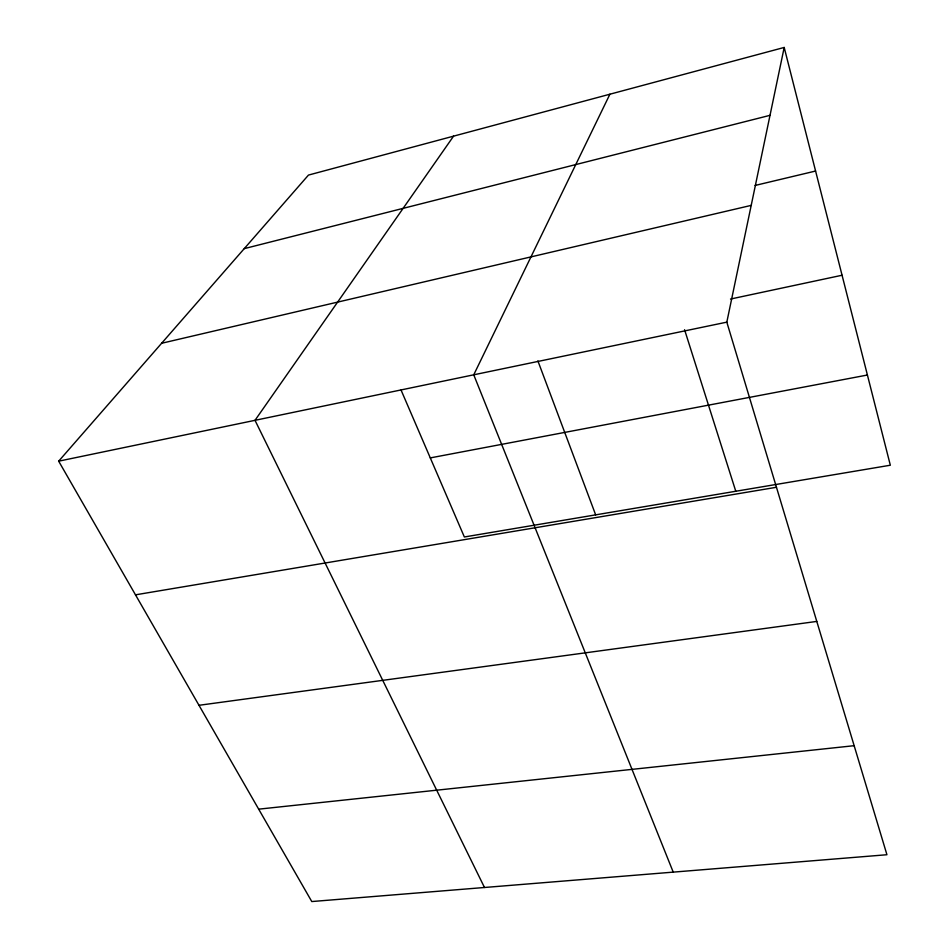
<?xml version="1.0" encoding="UTF-8"?>
<svg xmlns="http://www.w3.org/2000/svg" width="949" height="949" viewBox="0 0 949 949"><rect width="100%" height="100%" fill="white"/><g stroke="black" fill="none" stroke-linecap="round" stroke-linejoin="round"><path stroke-width="1.42" d="M726.815 322.15L784.194 47.45L308.472 175.079L58.672 461.178L311.782 901.55L886.935 854.729L726.815 322.15L58.672 461.178M609.91 94.212L473.741 374.808L673.221 872.119M453.563 136.158L255.008 420.324L484.488 887.493M244.249 248.638L770.019 115.327M755.072 185.458L815.594 171.034M161.615 343.277L751.205 205.387M730.516 299.042L842.06 275.246M430.288 457.904L867.41 375.021M135.493 594.833L776.46 487.276M198.982 705.297L816.792 621.417M258.686 809.165L854.159 745.689M401.059 390.051L464.358 536.98L890.328 465.224L784.194 47.45M537.893 360.905L595.664 514.868M684.573 329.718L735.783 491.262"/></g></svg>
